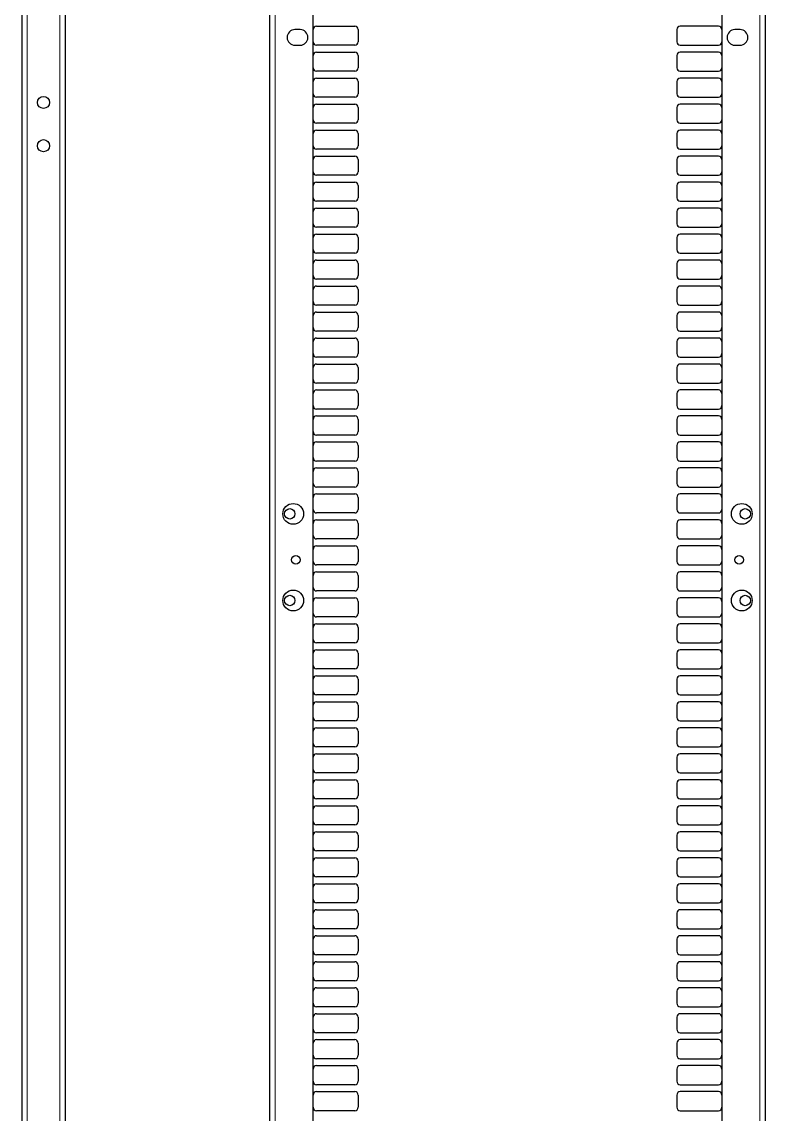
# Model space of a CAD drawing. Header units: millimetres. Extents: x -415 to 617, y -456 to 1988.
# Drawn here: x 124 to 553, y 177 to 808 of the extents above; entities that cross this region are included whole.
import ezdxf

# ---------------------------------------------------------------- set-up
doc = ezdxf.new("R2010")
doc.units = ezdxf.units.MM

msp = doc.modelspace()

# ---------------------------------------------------------------- linework, layer by layer
at = {"color": 8, "linetype": 'Continuous', "lineweight": 18}
for p, q in [((126.7, 1840.34), (126.7, -219.03)), ((145.5, -234.18), (145.5, 1840.34)), ((269.89, -242.66), (269.89, 1811.14)), ((549.69, 1811.14), (549.69, -242.66))]:
    msp.add_line(p, q, dxfattribs=at)
at = {"color": 7, "linetype": 'Continuous', "lineweight": 25}
for p, q in [((148.6, 1840.34), (148.6, -231.28)), ((266.79, -242.66), (266.79, 1840.34)), ((552.79, 1840.34), (552.79, -242.66)), ((123.6, 1811.14), (123.6, -223.66)), ((291.79, -242.66), (291.79, 1811.14)), ((527.79, 1811.14), (527.79, -242.66)), ((284.29, 803.34), (281.29, 803.34)), ((293.79, 805.34), (315.79, 805.34)), ((317.79, 803.34), (317.79, 796.34)), ((501.79, 803.34), (501.79, 796.34)), ((525.79, 805.34), (503.79, 805.34)), ((538.29, 803.34), (535.29, 803.34)), ((281.29, 794.34), (284.29, 794.34)), ((315.79, 794.34), (293.79, 794.34)), ((293.79, 790.34), (315.79, 790.34)), ((317.79, 788.34), (317.79, 781.34)), ((501.79, 788.34), (501.79, 781.34)), ((503.79, 794.34), (525.79, 794.34)), ((525.79, 790.34), (503.79, 790.34)), ((535.29, 794.34), (538.29, 794.34)), ((315.79, 779.34), (293.79, 779.34)), ((503.79, 779.34), (525.79, 779.34)), ((293.79, 775.34), (315.79, 775.34)), ((317.79, 773.34), (317.79, 766.34)), ((501.79, 773.34), (501.79, 766.34)), ((525.79, 775.34), (503.79, 775.34)), ((315.79, 764.34), (293.79, 764.34)), ((503.79, 764.34), (525.79, 764.34)), ((293.79, 760.34), (315.79, 760.34)), ((317.79, 758.34), (317.79, 751.34)), ((501.79, 758.34), (501.79, 751.34)), ((525.79, 760.34), (503.79, 760.34)), ((315.79, 749.34), (293.79, 749.34)), ((293.79, 745.34), (315.79, 745.34)), ((503.79, 749.34), (525.79, 749.34)), ((525.79, 745.34), (503.79, 745.34)), ((317.79, 743.34), (317.79, 736.34)), ((501.79, 743.34), (501.79, 736.34)), ((315.79, 734.34), (293.79, 734.34)), ((503.79, 734.34), (525.79, 734.34)), ((293.79, 730.34), (315.79, 730.34)), ((317.79, 728.34), (317.79, 721.34)), ((501.79, 728.34), (501.79, 721.34)), ((525.79, 730.34), (503.79, 730.34)), ((315.79, 719.34), (293.79, 719.34)), ((503.79, 719.34), (525.79, 719.34)), ((293.79, 715.34), (315.79, 715.34)), ((317.79, 713.34), (317.79, 706.34)), ((501.79, 713.34), (501.79, 706.34)), ((525.79, 715.34), (503.79, 715.34)), ((315.79, 704.34), (293.79, 704.34)), ((293.79, 700.34), (315.79, 700.34)), ((503.79, 704.34), (525.79, 704.34)), ((525.79, 700.34), (503.79, 700.34)), ((317.79, 698.34), (317.79, 691.34)), ((501.79, 698.34), (501.79, 691.34)), ((315.79, 689.34), (293.79, 689.34)), ((503.79, 689.34), (525.79, 689.34)), ((293.79, 685.34), (315.79, 685.34)), ((317.79, 683.34), (317.79, 676.34)), ((501.79, 683.34), (501.79, 676.34)), ((525.79, 685.34), (503.79, 685.34)), ((315.79, 674.34), (293.79, 674.34)), ((293.79, 670.34), (315.79, 670.34)), ((317.79, 668.34), (317.79, 661.34)), ((501.79, 668.34), (501.79, 661.34)), ((503.79, 674.34), (525.79, 674.34)), ((525.79, 670.34), (503.79, 670.34)), ((315.79, 659.34), (293.79, 659.34)), ((503.79, 659.34), (525.79, 659.34)), ((293.79, 655.34), (315.79, 655.34)), ((317.79, 653.34), (317.79, 646.34)), ((501.79, 653.34), (501.79, 646.34)), ((525.79, 655.34), (503.79, 655.34)), ((315.79, 644.34), (293.79, 644.34)), ((503.79, 644.34), (525.79, 644.34)), ((293.79, 640.34), (315.79, 640.34)), ((317.79, 638.34), (317.79, 631.34)), ((501.79, 638.34), (501.79, 631.34)), ((525.79, 640.34), (503.79, 640.34)), ((315.79, 629.34), (293.79, 629.34)), ((293.79, 625.34), (315.79, 625.34)), ((503.79, 629.34), (525.79, 629.34)), ((525.79, 625.34), (503.79, 625.34)), ((317.79, 623.34), (317.79, 616.34)), ((501.79, 623.34), (501.79, 616.34)), ((315.79, 614.34), (293.79, 614.34)), ((503.79, 614.34), (525.79, 614.34)), ((293.79, 610.34), (315.79, 610.34)), ((317.79, 608.34), (317.79, 601.34)), ((501.79, 608.34), (501.79, 601.34)), ((525.79, 610.34), (503.79, 610.34)), ((315.79, 599.34), (293.79, 599.34)), ((503.79, 599.34), (525.79, 599.34)), ((293.79, 595.34), (315.79, 595.34)), ((317.79, 593.34), (317.79, 586.34)), ((501.79, 593.34), (501.79, 586.34)), ((525.79, 595.34), (503.79, 595.34)), ((315.79, 584.34), (293.79, 584.34)), ((293.79, 580.34), (315.79, 580.34)), ((503.79, 584.34), (525.79, 584.34)), ((525.79, 580.34), (503.79, 580.34)), ((317.79, 578.34), (317.79, 571.34)), ((501.79, 578.34), (501.79, 571.34)), ((315.79, 569.34), (293.79, 569.34)), ((503.79, 569.34), (525.79, 569.34)), ((293.79, 565.34), (315.79, 565.34)), ((317.79, 563.34), (317.79, 556.34)), ((501.79, 563.34), (501.79, 556.34)), ((525.79, 565.34), (503.79, 565.34)), ((315.79, 554.34), (293.79, 554.34)), ((293.79, 550.34), (315.79, 550.34)), ((503.79, 554.34), (525.79, 554.34)), ((525.79, 550.34), (503.79, 550.34)), ((317.79, 548.34), (317.79, 541.34)), ((501.79, 548.34), (501.79, 541.34)), ((315.79, 539.34), (293.79, 539.34)), ((503.79, 539.34), (525.79, 539.34)), ((293.79, 535.34), (315.79, 535.34)), ((317.79, 533.34), (317.79, 526.34)), ((501.79, 533.34), (501.79, 526.34)), ((525.79, 535.34), (503.79, 535.34)), ((315.79, 524.34), (293.79, 524.34)), ((503.79, 524.34), (525.79, 524.34)), ((293.79, 520.34), (315.79, 520.34)), ((317.79, 518.34), (317.79, 511.34)), ((501.79, 518.34), (501.79, 511.34)), ((525.79, 520.34), (503.79, 520.34)), ((315.79, 509.34), (293.79, 509.34)), ((293.79, 505.34), (315.79, 505.34)), ((503.79, 509.34), (525.79, 509.34)), ((525.79, 505.34), (503.79, 505.34)), ((317.79, 503.34), (317.79, 496.34)), ((501.79, 503.34), (501.79, 496.34)), ((315.79, 494.34), (293.79, 494.34)), ((503.79, 494.34), (525.79, 494.34)), ((293.79, 490.34), (315.79, 490.34)), ((317.79, 488.34), (317.79, 481.34)), ((501.79, 488.34), (501.79, 481.34)), ((525.79, 490.34), (503.79, 490.34)), ((315.79, 479.34), (293.79, 479.34)), ((503.79, 479.34), (525.79, 479.34)), ((293.79, 475.34), (315.79, 475.34)), ((317.79, 473.34), (317.79, 466.34)), ((501.79, 473.34), (501.79, 466.34)), ((525.79, 475.34), (503.79, 475.34)), ((315.79, 464.34), (293.79, 464.34)), ((293.79, 460.34), (315.79, 460.34)), ((503.79, 464.34), (525.79, 464.34)), ((525.79, 460.34), (503.79, 460.34)), ((317.79, 458.34), (317.79, 451.34)), ((501.79, 458.34), (501.79, 451.34)), ((315.79, 449.34), (293.79, 449.34)), ((503.79, 449.34), (525.79, 449.34)), ((293.79, 445.34), (315.79, 445.34)), ((317.79, 443.34), (317.79, 436.34)), ((501.79, 443.34), (501.79, 436.34)), ((525.79, 445.34), (503.79, 445.34)), ((315.79, 434.34), (293.79, 434.34)), ((293.79, 430.34), (315.79, 430.34)), ((503.79, 434.34), (525.79, 434.34)), ((525.79, 430.34), (503.79, 430.34)), ((317.79, 428.34), (317.79, 421.34)), ((501.79, 428.34), (501.79, 421.34)), ((315.79, 419.34), (293.79, 419.34)), ((503.79, 419.34), (525.79, 419.34)), ((293.79, 415.34), (315.79, 415.34)), ((317.79, 413.34), (317.79, 406.34)), ((501.79, 413.34), (501.79, 406.34)), ((525.79, 415.34), (503.79, 415.34)), ((315.79, 404.34), (293.79, 404.34)), ((503.79, 404.34), (525.79, 404.34)), ((293.79, 400.34), (315.79, 400.34)), ((317.79, 398.34), (317.79, 391.34)), ((501.79, 398.34), (501.79, 391.34)), ((525.79, 400.34), (503.79, 400.34)), ((315.79, 389.34), (293.79, 389.34)), ((293.79, 385.34), (315.79, 385.34)), ((503.79, 389.34), (525.79, 389.34)), ((525.79, 385.34), (503.79, 385.34)), ((317.79, 383.34), (317.79, 376.34)), ((501.79, 383.34), (501.79, 376.34)), ((315.79, 374.34), (293.79, 374.34)), ((503.79, 374.34), (525.79, 374.34)), ((293.79, 370.34), (315.79, 370.34)), ((317.79, 368.34), (317.79, 361.34)), ((501.79, 368.34), (501.79, 361.34)), ((525.79, 370.34), (503.79, 370.34)), ((315.79, 359.34), (293.79, 359.34)), ((293.79, 355.34), (315.79, 355.34)), ((317.79, 353.34), (317.79, 346.34)), ((501.79, 353.34), (501.79, 346.34)), ((503.79, 359.34), (525.79, 359.34)), ((525.79, 355.34), (503.79, 355.34)), ((315.79, 344.34), (293.79, 344.34)), ((503.79, 344.34), (525.79, 344.34)), ((293.79, 340.34), (315.79, 340.34)), ((317.79, 338.34), (317.79, 331.34)), ((501.79, 338.34), (501.79, 331.34)), ((525.79, 340.34), (503.79, 340.34)), ((315.79, 329.34), (293.79, 329.34)), ((503.79, 329.34), (525.79, 329.34)), ((293.79, 325.34), (315.79, 325.34)), ((317.79, 323.34), (317.79, 316.34)), ((501.79, 323.34), (501.79, 316.34)), ((525.79, 325.34), (503.79, 325.34)), ((315.79, 314.34), (293.79, 314.34)), ((293.79, 310.34), (315.79, 310.34)), ((503.79, 314.34), (525.79, 314.34)), ((525.79, 310.34), (503.79, 310.34)), ((317.79, 308.34), (317.79, 301.34)), ((501.79, 308.34), (501.79, 301.34)), ((315.79, 299.34), (293.79, 299.34)), ((503.79, 299.34), (525.79, 299.34)), ((293.79, 295.34), (315.79, 295.34)), ((317.79, 293.34), (317.79, 286.34)), ((501.79, 293.34), (501.79, 286.34)), ((525.79, 295.34), (503.79, 295.34)), ((315.79, 284.34), (293.79, 284.34)), ((503.79, 284.34), (525.79, 284.34)), ((293.79, 280.34), (315.79, 280.34)), ((317.79, 278.34), (317.79, 271.34)), ((501.79, 278.34), (501.79, 271.34)), ((525.79, 280.34), (503.79, 280.34)), ((315.79, 269.34), (293.79, 269.34)), ((293.79, 265.34), (315.79, 265.34)), ((503.79, 269.34), (525.79, 269.34)), ((525.79, 265.34), (503.79, 265.34)), ((317.79, 263.34), (317.79, 256.34)), ((501.79, 263.34), (501.79, 256.34)), ((315.79, 254.34), (293.79, 254.34)), ((503.79, 254.34), (525.79, 254.34)), ((293.79, 250.34), (315.79, 250.34)), ((317.79, 248.34), (317.79, 241.34)), ((501.79, 248.34), (501.79, 241.34)), ((525.79, 250.34), (503.79, 250.34)), ((315.79, 239.34), (293.79, 239.34)), ((293.79, 235.34), (315.79, 235.34)), ((317.79, 233.34), (317.79, 226.34)), ((501.79, 233.34), (501.79, 226.34)), ((503.79, 239.34), (525.79, 239.34)), ((525.79, 235.34), (503.79, 235.34)), ((315.79, 224.34), (293.79, 224.34)), ((503.79, 224.34), (525.79, 224.34)), ((293.79, 220.34), (315.79, 220.34)), ((317.79, 218.34), (317.79, 211.34)), ((501.79, 218.34), (501.79, 211.34)), ((525.79, 220.34), (503.79, 220.34)), ((315.79, 209.34), (293.79, 209.34)), ((503.79, 209.34), (525.79, 209.34)), ((293.79, 205.34), (315.79, 205.34)), ((317.79, 203.34), (317.79, 196.34)), ((501.79, 203.34), (501.79, 196.34)), ((525.79, 205.34), (503.79, 205.34)), ((315.79, 194.34), (293.79, 194.34)), ((293.79, 190.34), (315.79, 190.34)), ((503.79, 194.34), (525.79, 194.34)), ((525.79, 190.34), (503.79, 190.34)), ((317.79, 188.34), (317.79, 181.34)), ((501.79, 188.34), (501.79, 181.34)), ((315.79, 179.34), (293.79, 179.34)), ((503.79, 179.34), (525.79, 179.34))]:
    msp.add_line(p, q, dxfattribs=at)
for centre, radius in [((136.1, 761.34), 3.5), ((136.1, 736.34), 3.5), ((280.29, 523.84), 6), ((539.29, 523.84), 6), ((278.29, 523.84), 3), ((541.29, 523.84), 3), ((281.79, 497.34), 2.5), ((537.79, 497.34), 2.5), ((280.29, 473.84), 6), ((539.29, 473.84), 6), ((278.29, 473.84), 3), ((541.29, 473.84), 3)]:
    msp.add_circle(centre, radius, dxfattribs=at)
for centre, radius, start, end in [((281.29, 798.84), 4.5, 90, 270), ((284.29, 798.84), 4.5, 270, 90), ((293.79, 803.34), 2, 90, 180), ((315.79, 803.34), 2, 0, 90), ((503.79, 803.34), 2, 90, 180), ((525.79, 803.34), 2, 0, 90), ((535.29, 798.84), 4.5, 90, 270), ((538.29, 798.84), 4.5, 270, 90), ((293.79, 796.34), 2, 180, 270), ((315.79, 796.34), 2, 270, 0), ((503.79, 796.34), 2, 180, 270), ((525.79, 796.34), 2, 270, 0), ((293.79, 788.34), 2, 90, 180), ((315.79, 788.34), 2, 0, 90), ((503.79, 788.34), 2, 90, 180), ((525.79, 788.34), 2, 0, 90), ((293.79, 781.34), 2, 180, 270), ((315.79, 781.34), 2, 270, 0), ((503.79, 781.34), 2, 180, 270), ((525.79, 781.34), 2, 270, 0), ((293.79, 773.34), 2, 90, 180), ((315.79, 773.34), 2, 0, 90), ((503.79, 773.34), 2, 90, 180), ((525.79, 773.34), 2, 0, 90), ((293.79, 766.34), 2, 180, 270), ((315.79, 766.34), 2, 270, 0), ((503.79, 766.34), 2, 180, 270), ((525.79, 766.34), 2, 270, 0), ((293.79, 758.34), 2, 90, 180), ((315.79, 758.34), 2, 0, 90), ((503.79, 758.34), 2, 90, 180), ((525.79, 758.34), 2, 0, 90), ((293.79, 751.34), 2, 180, 270), ((315.79, 751.34), 2, 270, 0), ((503.79, 751.34), 2, 180, 270), ((525.79, 751.34), 2, 270, 0), ((293.79, 743.34), 2, 90, 180), ((315.79, 743.34), 2, 0, 90), ((503.79, 743.34), 2, 90, 180), ((525.79, 743.34), 2, 0, 90), ((293.79, 736.34), 2, 180, 270), ((315.79, 736.34), 2, 270, 0), ((503.79, 736.34), 2, 180, 270), ((525.79, 736.34), 2, 270, 0), ((293.79, 728.34), 2, 90, 180), ((315.79, 728.34), 2, 0, 90), ((503.79, 728.34), 2, 90, 180), ((525.79, 728.34), 2, 0, 90), ((293.79, 721.34), 2, 180, 270), ((315.79, 721.34), 2, 270, 0), ((503.79, 721.34), 2, 180, 270), ((525.79, 721.34), 2, 270, 0), ((293.79, 713.34), 2, 90, 180), ((315.79, 713.34), 2, 0, 90), ((503.79, 713.34), 2, 90, 180), ((525.79, 713.34), 2, 0, 90), ((293.79, 706.34), 2, 180, 270), ((315.79, 706.34), 2, 270, 0), ((503.79, 706.34), 2, 180, 270), ((525.79, 706.34), 2, 270, 0), ((293.79, 698.34), 2, 90, 180), ((315.79, 698.34), 2, 0, 90), ((503.79, 698.34), 2, 90, 180), ((525.79, 698.34), 2, 0, 90), ((293.79, 691.34), 2, 180, 270), ((315.79, 691.34), 2, 270, 0), ((503.79, 691.34), 2, 180, 270), ((525.79, 691.34), 2, 270, 0), ((293.79, 683.34), 2, 90, 180), ((315.79, 683.34), 2, 0, 90), ((503.79, 683.34), 2, 90, 180), ((525.79, 683.34), 2, 0, 90), ((293.79, 676.34), 2, 180, 270), ((315.79, 676.34), 2, 270, 0), ((503.79, 676.34), 2, 180, 270), ((525.79, 676.34), 2, 270, 0), ((293.79, 668.34), 2, 90, 180), ((315.79, 668.34), 2, 0, 90), ((503.79, 668.34), 2, 90, 180), ((525.79, 668.34), 2, 0, 90), ((293.79, 661.34), 2, 180, 270), ((315.79, 661.34), 2, 270, 0), ((503.79, 661.34), 2, 180, 270), ((525.79, 661.34), 2, 270, 0), ((293.79, 653.34), 2, 90, 180), ((315.79, 653.34), 2, 0, 90), ((503.79, 653.34), 2, 90, 180), ((525.79, 653.34), 2, 0, 90), ((293.79, 646.34), 2, 180, 270), ((315.79, 646.34), 2, 270, 0), ((503.79, 646.34), 2, 180, 270), ((525.79, 646.34), 2, 270, 0), ((293.79, 638.34), 2, 90, 180), ((315.79, 638.34), 2, 0, 90), ((503.79, 638.34), 2, 90, 180), ((525.79, 638.34), 2, 0, 90), ((293.79, 631.34), 2, 180, 270), ((315.79, 631.34), 2, 270, 0), ((503.79, 631.34), 2, 180, 270), ((525.79, 631.34), 2, 270, 0), ((293.79, 623.34), 2, 90, 180), ((315.79, 623.34), 2, 0, 90), ((503.79, 623.34), 2, 90, 180), ((525.79, 623.34), 2, 0, 90), ((293.79, 616.34), 2, 180, 270), ((315.79, 616.34), 2, 270, 0), ((503.79, 616.34), 2, 180, 270), ((525.79, 616.34), 2, 270, 0), ((293.79, 608.34), 2, 90, 180), ((315.79, 608.34), 2, 0, 90), ((503.79, 608.34), 2, 90, 180), ((525.79, 608.34), 2, 0, 90), ((293.79, 601.34), 2, 180, 270), ((315.79, 601.34), 2, 270, 0), ((503.79, 601.34), 2, 180, 270), ((525.79, 601.34), 2, 270, 0), ((293.79, 593.34), 2, 90, 180), ((315.79, 593.34), 2, 0, 90), ((503.79, 593.34), 2, 90, 180), ((525.79, 593.34), 2, 0, 90), ((293.79, 586.34), 2, 180, 270), ((293.79, 578.34), 2, 90, 180), ((315.79, 586.34), 2, 270, 0), ((315.79, 578.34), 2, 0, 90), ((503.79, 586.34), 2, 180, 270), ((503.79, 578.34), 2, 90, 180), ((525.79, 586.34), 2, 270, 0), ((525.79, 578.34), 2, 0, 90), ((293.79, 571.34), 2, 180, 270), ((315.79, 571.34), 2, 270, 0), ((503.79, 571.34), 2, 180, 270), ((525.79, 571.34), 2, 270, 0), ((293.79, 563.34), 2, 90, 180), ((315.79, 563.34), 2, 0, 90), ((503.79, 563.34), 2, 90, 180), ((525.79, 563.34), 2, 0, 90), ((293.79, 556.34), 2, 180, 270), ((315.79, 556.34), 2, 270, 0), ((503.79, 556.34), 2, 180, 270), ((525.79, 556.34), 2, 270, 0), ((293.79, 548.34), 2, 90, 180), ((315.79, 548.34), 2, 0, 90), ((503.79, 548.34), 2, 90, 180), ((525.79, 548.34), 2, 0, 90), ((293.79, 541.34), 2, 180, 270), ((315.79, 541.34), 2, 270, 0), ((503.79, 541.34), 2, 180, 270), ((525.79, 541.34), 2, 270, 0), ((293.79, 533.34), 2, 90, 180), ((315.79, 533.34), 2, 0, 90), ((503.79, 533.34), 2, 90, 180), ((525.79, 533.34), 2, 0, 90), ((293.79, 526.34), 2, 180, 270), ((315.79, 526.34), 2, 270, 0), ((503.79, 526.34), 2, 180, 270), ((525.79, 526.34), 2, 270, 0), ((293.79, 518.34), 2, 90, 180), ((315.79, 518.34), 2, 0, 90), ((503.79, 518.34), 2, 90, 180), ((525.79, 518.34), 2, 0, 90), ((293.79, 511.34), 2, 180, 270), ((315.79, 511.34), 2, 270, 0), ((503.79, 511.34), 2, 180, 270), ((525.79, 511.34), 2, 270, 0), ((293.79, 503.34), 2, 90, 180), ((315.79, 503.34), 2, 0, 90), ((503.79, 503.34), 2, 90, 180), ((525.79, 503.34), 2, 0, 90), ((293.79, 496.34), 2, 180, 270), ((315.79, 496.34), 2, 270, 0), ((503.79, 496.34), 2, 180, 270), ((525.79, 496.34), 2, 270, 0), ((293.79, 488.34), 2, 90, 180), ((315.79, 488.34), 2, 0, 90), ((503.79, 488.34), 2, 90, 180), ((525.79, 488.34), 2, 0, 90), ((293.79, 481.34), 2, 180, 270), ((315.79, 481.34), 2, 270, 0), ((503.79, 481.34), 2, 180, 270), ((525.79, 481.34), 2, 270, 0), ((293.79, 473.34), 2, 90, 180), ((315.79, 473.34), 2, 0, 90), ((503.79, 473.34), 2, 90, 180), ((525.79, 473.34), 2, 0, 90), ((293.79, 466.34), 2, 180, 270), ((293.79, 458.34), 2, 90, 180), ((315.79, 466.34), 2, 270, 0), ((315.79, 458.34), 2, 0, 90), ((503.79, 466.34), 2, 180, 270), ((503.79, 458.34), 2, 90, 180), ((525.79, 466.34), 2, 270, 0), ((525.79, 458.34), 2, 0, 90), ((293.79, 451.34), 2, 180, 270), ((315.79, 451.34), 2, 270, 0), ((503.79, 451.34), 2, 180, 270), ((525.79, 451.34), 2, 270, 0), ((293.79, 443.34), 2, 90, 180), ((315.79, 443.34), 2, 0, 90), ((503.79, 443.34), 2, 90, 180), ((525.79, 443.34), 2, 0, 90), ((293.79, 436.34), 2, 180, 270), ((315.79, 436.34), 2, 270, 0), ((503.79, 436.34), 2, 180, 270), ((525.79, 436.34), 2, 270, 0), ((293.79, 428.34), 2, 90, 180), ((315.79, 428.34), 2, 0, 90), ((503.79, 428.34), 2, 90, 180), ((525.79, 428.34), 2, 0, 90), ((293.79, 421.34), 2, 180, 270), ((315.79, 421.34), 2, 270, 0), ((503.79, 421.34), 2, 180, 270), ((525.79, 421.34), 2, 270, 0), ((293.79, 413.34), 2, 90, 180), ((315.79, 413.34), 2, 0, 90), ((503.79, 413.34), 2, 90, 180), ((525.79, 413.34), 2, 0, 90), ((293.79, 406.34), 2, 180, 270), ((315.79, 406.34), 2, 270, 0), ((503.79, 406.34), 2, 180, 270), ((525.79, 406.34), 2, 270, 0), ((293.79, 398.34), 2, 90, 180), ((315.79, 398.34), 2, 0, 90), ((503.79, 398.34), 2, 90, 180), ((525.79, 398.34), 2, 0, 90), ((293.79, 391.34), 2, 180, 270), ((315.79, 391.34), 2, 270, 0), ((503.79, 391.34), 2, 180, 270), ((525.79, 391.34), 2, 270, 0), ((293.79, 383.34), 2, 90, 180), ((315.79, 383.34), 2, 0, 90), ((503.79, 383.34), 2, 90, 180), ((525.79, 383.34), 2, 0, 90), ((293.79, 376.34), 2, 180, 270), ((315.79, 376.34), 2, 270, 0), ((503.79, 376.34), 2, 180, 270), ((525.79, 376.34), 2, 270, 0), ((293.79, 368.34), 2, 90, 180), ((315.79, 368.34), 2, 0, 90), ((503.79, 368.34), 2, 90, 180), ((525.79, 368.34), 2, 0, 90), ((293.79, 361.34), 2, 180, 270), ((315.79, 361.34), 2, 270, 0), ((503.79, 361.34), 2, 180, 270), ((525.79, 361.34), 2, 270, 0), ((293.79, 353.34), 2, 90, 180), ((315.79, 353.34), 2, 0, 90), ((503.79, 353.34), 2, 90, 180), ((525.79, 353.34), 2, 0, 90), ((293.79, 346.34), 2, 180, 270), ((315.79, 346.34), 2, 270, 0), ((503.79, 346.34), 2, 180, 270), ((525.79, 346.34), 2, 270, 0), ((293.79, 338.34), 2, 90, 180), ((315.79, 338.34), 2, 0, 90), ((503.79, 338.34), 2, 90, 180), ((525.79, 338.34), 2, 0, 90), ((293.79, 331.34), 2, 180, 270), ((315.79, 331.34), 2, 270, 0), ((503.79, 331.34), 2, 180, 270), ((525.79, 331.34), 2, 270, 0), ((293.79, 323.34), 2, 90, 180), ((315.79, 323.34), 2, 0, 90), ((503.79, 323.34), 2, 90, 180), ((525.79, 323.34), 2, 0, 90), ((293.79, 316.34), 2, 180, 270), ((315.79, 316.34), 2, 270, 0), ((503.79, 316.34), 2, 180, 270), ((525.79, 316.34), 2, 270, 0), ((293.79, 308.34), 2, 90, 180), ((315.79, 308.34), 2, 0, 90), ((503.79, 308.34), 2, 90, 180), ((525.79, 308.34), 2, 0, 90), ((293.79, 301.34), 2, 180, 270), ((315.79, 301.34), 2, 270, 0), ((503.79, 301.34), 2, 180, 270), ((525.79, 301.34), 2, 270, 0), ((293.79, 293.34), 2, 90, 180), ((315.79, 293.34), 2, 0, 90), ((503.79, 293.34), 2, 90, 180), ((525.79, 293.34), 2, 0, 90), ((293.79, 286.34), 2, 180, 270), ((315.79, 286.34), 2, 270, 0), ((503.79, 286.34), 2, 180, 270), ((525.79, 286.34), 2, 270, 0), ((293.79, 278.34), 2, 90, 180), ((315.79, 278.34), 2, 360, 90), ((503.79, 278.34), 2, 90, 180), ((525.79, 278.34), 2, 0, 90), ((293.79, 271.34), 2, 180, 270), ((315.79, 271.34), 2, 270, 360), ((503.79, 271.34), 2, 180, 270), ((525.79, 271.34), 2, 270, 0), ((293.79, 263.34), 2, 90, 180), ((315.79, 263.34), 2, 0, 90), ((503.79, 263.34), 2, 90, 180), ((525.79, 263.34), 2, 0, 90), ((293.79, 256.34), 2, 180, 270), ((315.79, 256.34), 2, 270, 0), ((503.79, 256.34), 2, 180, 270), ((525.79, 256.34), 2, 270, 0), ((293.79, 248.34), 2, 90, 180), ((315.79, 248.34), 2, 360, 90), ((503.79, 248.34), 2, 90, 180), ((525.79, 248.34), 2, 0, 90), ((293.79, 241.34), 2, 180, 270), ((315.79, 241.34), 2, 270, 360), ((503.79, 241.34), 2, 180, 270), ((525.79, 241.34), 2, 270, 0), ((293.79, 233.34), 2, 90, 180), ((315.79, 233.34), 2, 360, 90), ((503.79, 233.34), 2, 90, 180), ((525.79, 233.34), 2, 0, 90), ((293.79, 226.34), 2, 180, 270), ((315.79, 226.34), 2, 270, 360), ((503.79, 226.34), 2, 180, 270), ((525.79, 226.34), 2, 270, 0), ((293.79, 218.34), 2, 90, 180), ((315.79, 218.34), 2, 360, 90), ((503.79, 218.34), 2, 90, 180), ((525.79, 218.34), 2, 0, 90), ((293.79, 211.34), 2, 180, 270), ((315.79, 211.34), 2, 270, 360), ((503.79, 211.34), 2, 180, 270), ((525.79, 211.34), 2, 270, 0), ((293.79, 203.34), 2, 90, 180), ((315.79, 203.34), 2, 360, 90), ((503.79, 203.34), 2, 90, 180), ((525.79, 203.34), 2, 0, 90), ((293.79, 196.34), 2, 180, 270), ((315.79, 196.34), 2, 270, 360), ((503.79, 196.34), 2, 180, 270), ((525.79, 196.34), 2, 270, 0), ((293.79, 188.34), 2, 90, 180), ((315.79, 188.34), 2, 0, 90), ((503.79, 188.34), 2, 90, 180), ((525.79, 188.34), 2, 0, 90), ((293.79, 181.34), 2, 180, 270), ((315.79, 181.34), 2, 270, 0), ((503.79, 181.34), 2, 180, 270), ((525.79, 181.34), 2, 270, 0)]:
    msp.add_arc(centre, radius, start, end, dxfattribs=at)

doc.saveas('drawing.dxf')
